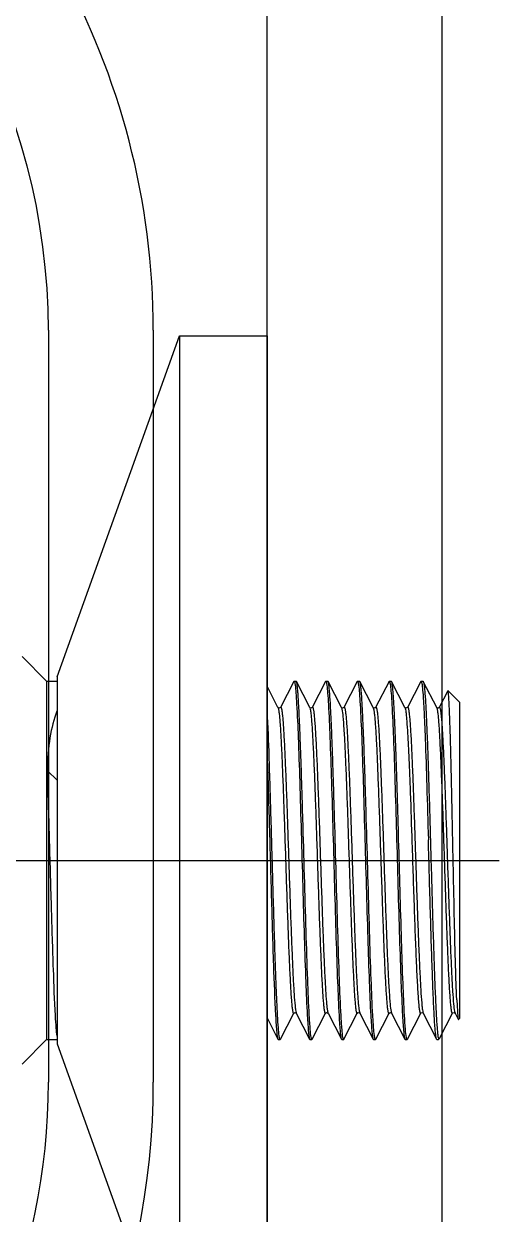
# Model space of a CAD drawing. Extents: x -137 to 14337, y 20899 to 40513.
# Drawn here: x 10577.6 to 10604.8, y 26690.7 to 26758.8 of the extents above; entities that cross this region are included whole.
import ezdxf

# ---------------------------------------------------------------- set-up
doc = ezdxf.new("R2010")
doc.units = 0
doc.header["$MEASUREMENT"] = 0
doc.linetypes.add('UP-LT-12', pattern=[65, 60, -2, 1, -2])
for name, color, linetype in [('54B_A-ETC', 7, 'Continuous'), ('54B_A-MC', 171, 'Continuous'), ('54B_CENTER', 2, 'UP-LT-12'), ('54B_수전', 6, 'Continuous'), ('54B_위생기구', 6, 'Continuous')]:
    doc.layers.add(name, color=color, linetype=linetype)

msp = doc.modelspace()

# ---------------------------------------------------------------- linework, layer by layer
at = {"layer": '54B_A-ETC', "color": 8, "linetype": 'Continuous', "elevation": 0}
for points in [[(9091.517, 27978.515), (9091.517, 26428.515), (10591.517, 26428.515), (10591.517, 28728.515), (9091.517, 28728.515)], [(10601.517, 28728.515), (10601.517, 26428.515)]]:
    msp.add_lwpolyline(points, dxfattribs=at)
at = {"layer": '54B_A-MC'}
msp.add_line((10591.517, 25958.515), (10591.517, 28988.576), dxfattribs=at)
at = {"layer": '54B_CENTER', "color": 1, "linetype": 'UP-LT-12'}
msp.add_line((10558.748, 26710.955, 0), (10604.79, 26710.955, 0), dxfattribs=at)
at = {"layer": '54B_수전', "color": 6}
for p, q in [((10579.017, 26741.266, 0), (10579.017, 26698.266, 0)), ((10585.017, 26741.266, 0), (10585.017, 26698.266, 0))]:
    msp.add_line(p, q, dxfattribs=at)
for centre, radius, start, end in [((10542.017, 26741.266, 0), 43, 0, 57.90013), ((10542.017, 26741.266, 0), 37, 0, 58.38328), ((10542.017, 26698.266, 0), 43, 180, 0), ((10542.017, 26698.266, 0), 37, 180, 0)]:
    msp.add_arc(centre, radius, start, end, dxfattribs=at)
at = {"layer": '54B_위생기구', "linetype": 'Continuous'}
for p, q in [((10579.517, 26721.455, 0), (10586.517, 26740.955, 0)), ((10586.517, 26740.955, 0), (10586.517, 26680.955, 0)), ((10586.517, 26740.955, 0), (10591.517, 26740.955, 0)), ((10591.517, 26740.955, 0), (10591.517, 26680.955, 0)), ((10578.917, 26721.205, 0), (10577.517, 26722.605, 0)), ((10578.917, 26721.205, 0), (10578.917, 26700.705, 0)), ((10578.917, 26721.205, 0), (10579.517, 26721.205, 0)), ((10579.517, 26721.455, 0), (10579.517, 26700.455, 0)), ((10592.144, 26719.695, 0), (10591.517, 26720.924, 0)), ((10593.048, 26721.189, 0), (10592.285, 26719.695, 0)), ((10593.048, 26721.189, 0), (10593.064, 26721.205, 0)), ((10593.064, 26721.205, 0), (10593.18, 26721.205, 0)), ((10593.064, 26721.205, 0), (10593.077, 26721.195, 0)), ((10593.077, 26721.195, 0), (10593.081, 26721.187, 0)), ((10593.081, 26721.187, 0), (10593.125, 26720.975, 0)), ((10593.196, 26721.189, 0), (10593.18, 26721.205, 0)), ((10593.959, 26719.695, 0), (10593.196, 26721.189, 0)), ((10594.862, 26721.189, 0), (10594.1, 26719.695, 0)), ((10594.862, 26721.189, 0), (10594.878, 26721.205, 0)), ((10594.878, 26721.205, 0), (10594.994, 26721.205, 0)), ((10594.878, 26721.205, 0), (10594.891, 26721.195, 0)), ((10594.891, 26721.195, 0), (10594.895, 26721.187, 0)), ((10594.895, 26721.187, 0), (10594.94, 26720.97, 0)), ((10595.01, 26721.189, 0), (10594.994, 26721.205, 0)), ((10595.773, 26719.695, 0), (10595.01, 26721.189, 0)), ((10596.676, 26721.189, 0), (10595.914, 26719.695, 0)), ((10596.676, 26721.189, 0), (10596.692, 26721.205, 0)), ((10596.692, 26721.205, 0), (10596.809, 26721.205, 0)), ((10596.692, 26721.205, 0), (10596.705, 26721.194, 0)), ((10596.705, 26721.194, 0), (10596.71, 26721.187, 0)), ((10596.71, 26721.187, 0), (10596.755, 26720.968, 0)), ((10596.825, 26721.189, 0), (10596.809, 26721.205, 0)), ((10597.587, 26719.695, 0), (10596.825, 26721.189, 0)), ((10598.491, 26721.189, 0), (10597.728, 26719.695, 0)), ((10598.491, 26721.189, 0), (10598.507, 26721.205, 0)), ((10598.507, 26721.205, 0), (10598.623, 26721.205, 0)), ((10598.507, 26721.205, 0), (10598.52, 26721.194, 0)), ((10598.52, 26721.194, 0), (10598.524, 26721.186, 0)), ((10598.524, 26721.186, 0), (10598.569, 26720.966, 0)), ((10598.639, 26721.189, 0), (10598.623, 26721.205, 0)), ((10599.402, 26719.695, 0), (10598.639, 26721.189, 0)), ((10600.305, 26721.189, 0), (10599.542, 26719.695, 0)), ((10600.305, 26721.189, 0), (10600.321, 26721.205, 0)), ((10600.321, 26721.205, 0), (10600.437, 26721.205, 0)), ((10600.321, 26721.205, 0), (10600.33, 26721.2, 0)), ((10600.33, 26721.2, 0), (10600.335, 26721.193, 0)), ((10600.335, 26721.193, 0), (10600.378, 26721.006, 0)), ((10600.437, 26721.205, 0), (10600.453, 26721.189, 0)), ((10601.216, 26719.695, 0), (10600.453, 26721.189, 0)), ((10601.848, 26720.658, 0), (10601.357, 26719.695, 0)), ((10601.859, 26720.663, 0), (10601.848, 26720.658, 0)), ((10602.517, 26720.005, 0), (10601.859, 26720.663, 0)), ((10592.143, 26719.697, 0), (10592.144, 26719.695, 0)), ((10592.144, 26719.695, 0), (10592.15, 26719.683, 0)), ((10592.285, 26719.695, 0), (10592.286, 26719.696, 0)), ((10593.958, 26719.697, 0), (10593.959, 26719.695, 0)), ((10593.959, 26719.695, 0), (10593.969, 26719.668, 0)), ((10594.1, 26719.695, 0), (10594.1, 26719.696, 0)), ((10595.772, 26719.697, 0), (10595.773, 26719.695, 0)), ((10595.773, 26719.695, 0), (10595.799, 26719.606, 0)), ((10595.914, 26719.695, 0), (10595.914, 26719.696, 0)), ((10597.586, 26719.697, 0), (10597.587, 26719.695, 0)), ((10597.587, 26719.695, 0), (10597.594, 26719.681, 0)), ((10597.728, 26719.695, 0), (10597.729, 26719.696, 0)), ((10599.401, 26719.697, 0), (10599.402, 26719.695, 0)), ((10599.402, 26719.695, 0), (10599.407, 26719.684, 0)), ((10599.542, 26719.695, 0), (10599.543, 26719.696, 0)), ((10601.218, 26719.692, 0), (10601.216, 26719.695, 0)), ((10601.216, 26719.695, 0), (10601.221, 26719.683, 0)), ((10601.357, 26719.695, 0), (10601.358, 26719.698, 0)), ((10602.517, 26720.005, 0), (10602.517, 26701.905, 0)), ((10578.968, 26716.08, 0), (10579.517, 26715.541, 0)), ((10602.36, 26702.981, 0), (10602.423, 26701.982, 0)), ((10591.517, 26701.942, 0), (10592.141, 26700.721, 0)), ((10592.289, 26700.721, 0), (10593.051, 26702.215, 0)), ((10593.051, 26702.213, 0), (10593.051, 26702.215, 0)), ((10593.175, 26702.264, 0), (10593.192, 26702.215, 0)), ((10593.192, 26702.215, 0), (10593.193, 26702.214, 0)), ((10593.192, 26702.215, 0), (10593.955, 26700.721, 0)), ((10594.103, 26700.721, 0), (10594.866, 26702.215, 0)), ((10594.865, 26702.213, 0), (10594.866, 26702.215, 0)), ((10595.002, 26702.226, 0), (10595.007, 26702.215, 0)), ((10595.007, 26702.215, 0), (10595.007, 26702.214, 0)), ((10595.007, 26702.215, 0), (10595.769, 26700.721, 0)), ((10595.917, 26700.721, 0), (10596.68, 26702.215, 0)), ((10596.679, 26702.213, 0), (10596.68, 26702.215, 0)), ((10596.814, 26702.232, 0), (10596.821, 26702.215, 0)), ((10596.821, 26702.215, 0), (10596.821, 26702.214, 0)), ((10596.821, 26702.215, 0), (10597.584, 26700.721, 0)), ((10597.732, 26700.721, 0), (10598.494, 26702.215, 0)), ((10598.493, 26702.213, 0), (10598.494, 26702.215, 0)), ((10598.609, 26702.304, 0), (10598.635, 26702.215, 0)), ((10598.635, 26702.215, 0), (10598.636, 26702.214, 0)), ((10598.635, 26702.215, 0), (10599.398, 26700.721, 0)), ((10599.546, 26700.721, 0), (10600.309, 26702.215, 0)), ((10600.432, 26702.265, 0), (10600.45, 26702.215, 0)), ((10600.45, 26702.215, 0), (10600.451, 26702.212, 0)), ((10600.45, 26702.215, 0), (10601.212, 26700.721, 0)), ((10601.406, 26700.809, 0), (10602.123, 26702.215, 0)), ((10602.235, 26702.313, 0), (10602.264, 26702.215, 0)), ((10602.264, 26702.215, 0), (10602.265, 26702.212, 0)), ((10602.264, 26702.215, 0), (10602.442, 26701.866, 0)), ((10602.423, 26701.982, 0), (10602.448, 26701.854, 0)), ((10602.448, 26701.854, 0), (10602.46, 26701.848, 0)), ((10602.517, 26701.905, 0), (10602.46, 26701.848, 0)), ((10578.917, 26700.705, 0), (10577.517, 26699.305, 0)), ((10578.917, 26700.705, 0), (10579.517, 26700.705, 0)), ((10592.141, 26700.721, 0), (10592.157, 26700.705, 0)), ((10592.157, 26700.705, 0), (10592.273, 26700.705, 0)), ((10592.253, 26700.73, 0), (10592.214, 26700.92, 0)), ((10592.257, 26700.721, 0), (10592.253, 26700.73, 0)), ((10592.273, 26700.705, 0), (10592.257, 26700.721, 0)), ((10592.289, 26700.721, 0), (10592.273, 26700.705, 0)), ((10593.955, 26700.721, 0), (10593.971, 26700.705, 0)), ((10593.971, 26700.705, 0), (10594.087, 26700.705, 0)), ((10594.103, 26700.721, 0), (10594.087, 26700.705, 0)), ((10595.769, 26700.721, 0), (10595.785, 26700.705, 0)), ((10595.785, 26700.705, 0), (10595.901, 26700.705, 0)), ((10595.917, 26700.721, 0), (10595.902, 26700.705, 0)), ((10597.584, 26700.721, 0), (10597.6, 26700.705, 0)), ((10597.6, 26700.705, 0), (10597.716, 26700.705, 0)), ((10597.732, 26700.721, 0), (10597.716, 26700.705, 0)), ((10599.398, 26700.721, 0), (10599.414, 26700.705, 0)), ((10599.414, 26700.705, 0), (10599.53, 26700.705, 0)), ((10599.546, 26700.721, 0), (10599.53, 26700.705, 0)), ((10601.228, 26700.705, 0), (10601.212, 26700.721, 0)), ((10601.228, 26700.705, 0), (10601.317, 26700.705, 0)), ((10601.373, 26700.761, 0), (10601.317, 26700.705, 0)), ((10601.373, 26700.761, 0), (10601.317, 26700.751, 0)), ((10601.317, 26700.751, 0), (10601.317, 26700.705, 0)), ((10601.406, 26700.809, 0), (10601.373, 26700.761, 0)), ((10579.517, 26700.455, 0), (10586.517, 26680.955, 0))]:
    msp.add_line(p, q, dxfattribs=at)
at = {"layer": '54B_위생기구', "linetype": 'Continuous', "elevation": 0}
for points in [[(10592.167, 26719.673), (10592.145, 26719.694), (10592.144, 26719.696)], [(10592.286, 26719.696), (10592.281, 26719.689), (10592.199, 26719.66), (10592.167, 26719.673)], [(10593.982, 26719.673), (10593.959, 26719.694), (10593.958, 26719.696)], [(10594.1, 26719.696), (10594.095, 26719.689), (10594.014, 26719.66), (10593.982, 26719.673)], [(10595.796, 26719.673), (10595.774, 26719.694), (10595.772, 26719.696)], [(10595.914, 26719.696), (10595.909, 26719.689), (10595.828, 26719.66), (10595.796, 26719.673)], [(10597.61, 26719.673), (10597.588, 26719.694), (10597.587, 26719.696)], [(10597.729, 26719.696), (10597.723, 26719.689), (10597.642, 26719.66), (10597.61, 26719.673)], [(10599.425, 26719.673), (10599.402, 26719.694), (10599.401, 26719.696)], [(10599.543, 26719.696), (10599.538, 26719.689), (10599.456, 26719.66), (10599.425, 26719.673)], [(10601.357, 26719.696), (10601.355, 26719.693), (10601.308, 26719.662), (10601.228, 26719.681), (10601.218, 26719.692)], [(10593.051, 26702.213), (10593.052, 26702.216), (10593.106, 26702.25), (10593.188, 26702.221), (10593.193, 26702.214)], [(10594.865, 26702.213), (10594.866, 26702.216), (10594.921, 26702.25), (10595.002, 26702.221), (10595.007, 26702.214)], [(10596.679, 26702.213), (10596.681, 26702.216), (10596.735, 26702.25), (10596.816, 26702.221), (10596.821, 26702.214)], [(10598.493, 26702.213), (10598.495, 26702.216), (10598.549, 26702.25), (10598.631, 26702.221), (10598.635, 26702.214)], [(10600.309, 26702.215), (10600.321, 26702.229), (10600.401, 26702.248), (10600.42, 26702.241)], [(10600.42, 26702.241), (10600.448, 26702.217), (10600.45, 26702.213)], [(10602.123, 26702.215), (10602.135, 26702.229), (10602.215, 26702.248), (10602.234, 26702.241)], [(10602.234, 26702.241), (10602.262, 26702.217), (10602.265, 26702.213)]]:
    msp.add_lwpolyline(points, dxfattribs=at)
at = {"layer": '54B_위생기구', "linetype": 'Continuous'}
msp.add_arc((10597.384, 26719.601, 0), 0.224, 20.05648, 20.87154, dxfattribs=at)
msp.add_ellipse((10584.191, 26710.955, 0), major_axis=(3.161, -10.168), ratio=0.408882, start_param=-2.679152, end_param=-2.220817, dxfattribs=at)
for points, knots in [([(10593.125, 26720.975, 0), (10593.144, 26720.83, 0), (10593.176, 26720.467, 0), (10593.239, 26719.474, 0), (10593.31, 26717.785, 0), (10593.392, 26715.337, 0), (10593.474, 26712.497, 0), (10593.557, 26709.518, 0), (10593.64, 26706.668, 0), (10593.722, 26704.202, 0), (10593.784, 26702.717, 0), (10593.82, 26702.078, 0)], [0, 0, 0, 0, 0.023195, 0.057788, 0.157874, 0.291343, 0.446248, 0.608688, 0.7641, 0.898554, 1, 1, 1, 1]), ([(10593.936, 26702.078, 0), (10593.897, 26702.766, 0), (10593.832, 26704.374, 0), (10593.745, 26707.039, 0), (10593.657, 26710.103, 0), (10593.583, 26712.767, 0), (10593.521, 26714.86, 0), (10593.476, 26716.306, 0), (10593.43, 26717.616, 0), (10593.385, 26718.754, 0), (10593.34, 26719.694, 0), (10593.302, 26720.34, 0), (10593.268, 26720.74, 0), (10593.247, 26720.947, 0), (10593.224, 26721.09, 0), (10593.208, 26721.165, 0), (10593.196, 26721.189, 0)], [0, 0, 0, 0, 0.108074, 0.252349, 0.418162, 0.588667, 0.670233, 0.746528, 0.815605, 0.875699, 0.925277, 0.96308, 0.977255, 0.988163, 0.995743, 1, 1, 1, 1]), ([(10594.94, 26720.97, 0), (10594.959, 26720.825, 0), (10594.991, 26720.46, 0), (10595.054, 26719.465, 0), (10595.124, 26717.774, 0), (10595.207, 26715.326, 0), (10595.289, 26712.487, 0), (10595.372, 26709.51, 0), (10595.454, 26706.663, 0), (10595.536, 26704.2, 0), (10595.598, 26702.716, 0), (10595.634, 26702.078, 0)], [0, 0, 0, 0, 0.023335, 0.058044, 0.158282, 0.291802, 0.446669, 0.60901, 0.764298, 0.898634, 1, 1, 1, 1]), ([(10595.75, 26702.078, 0), (10595.712, 26702.766, 0), (10595.646, 26704.374, 0), (10595.559, 26707.039, 0), (10595.472, 26710.103, 0), (10595.397, 26712.767, 0), (10595.336, 26714.86, 0), (10595.29, 26716.306, 0), (10595.245, 26717.615, 0), (10595.2, 26718.754, 0), (10595.155, 26719.694, 0), (10595.116, 26720.34, 0), (10595.082, 26720.74, 0), (10595.061, 26720.947, 0), (10595.038, 26721.09, 0), (10595.023, 26721.165, 0), (10595.01, 26721.189, 0)], [0, 0, 0, 0, 0.108073, 0.252348, 0.418162, 0.588666, 0.670231, 0.746527, 0.815604, 0.875699, 0.925277, 0.963079, 0.977255, 0.988163, 0.995743, 1, 1, 1, 1]), ([(10596.755, 26720.968, 0), (10596.774, 26720.822, 0), (10596.805, 26720.457, 0), (10596.869, 26719.46, 0), (10596.939, 26717.769, 0), (10597.021, 26715.321, 0), (10597.103, 26712.482, 0), (10597.186, 26709.507, 0), (10597.269, 26706.661, 0), (10597.351, 26704.199, 0), (10597.412, 26702.716, 0), (10597.448, 26702.078, 0)], [0, 0, 0, 0, 0.023401, 0.058164, 0.158473, 0.292017, 0.446865, 0.60916, 0.76439, 0.89867, 1, 1, 1, 1]), ([(10597.565, 26702.078, 0), (10597.526, 26702.766, 0), (10597.46, 26704.374, 0), (10597.373, 26707.039, 0), (10597.286, 26710.103, 0), (10597.212, 26712.767, 0), (10597.15, 26714.86, 0), (10597.104, 26716.306, 0), (10597.059, 26717.615, 0), (10597.014, 26718.754, 0), (10596.969, 26719.694, 0), (10596.93, 26720.34, 0), (10596.897, 26720.74, 0), (10596.875, 26720.947, 0), (10596.853, 26721.09, 0), (10596.837, 26721.165, 0), (10596.825, 26721.189, 0)], [0, 0, 0, 0, 0.108073, 0.252347, 0.418161, 0.588665, 0.67023, 0.746526, 0.815603, 0.875698, 0.925276, 0.963079, 0.977255, 0.988163, 0.995743, 1, 1, 1, 1]), ([(10598.569, 26720.966, 0), (10598.588, 26720.82, 0), (10598.62, 26720.454, 0), (10598.683, 26719.456, 0), (10598.753, 26717.764, 0), (10598.835, 26715.316, 0), (10598.918, 26712.477, 0), (10599.001, 26709.503, 0), (10599.083, 26706.658, 0), (10599.165, 26704.198, 0), (10599.227, 26702.715, 0), (10599.263, 26702.078, 0)], [0, 0, 0, 0, 0.023468, 0.058285, 0.158668, 0.292236, 0.447065, 0.609314, 0.764484, 0.898708, 1, 1, 1, 1]), ([(10599.043, 26712.136, 0), (10599.027, 26712.721, 0), (10598.994, 26713.861, 0), (10598.944, 26715.509, 0), (10598.895, 26717.018, 0), (10598.846, 26718.342, 0), (10598.803, 26719.31, 0), (10598.767, 26719.963, 0), (10598.743, 26720.351, 0), (10598.718, 26720.667, 0), (10598.694, 26720.91, 0), (10598.669, 26721.075, 0), (10598.653, 26721.162, 0), (10598.639, 26721.189, 0)], [0, 0, 0, 0, 0.193615, 0.377348, 0.545577, 0.693185, 0.815666, 0.866287, 0.909304, 0.944388, 0.971291, 0.989836, 1, 1, 1, 1]), ([(10600.378, 26721.006, 0), (10600.399, 26720.86, 0), (10600.432, 26720.488, 0), (10600.475, 26719.818, 0), (10600.519, 26718.929, 0), (10600.582, 26717.374, 0), (10600.657, 26715.088, 0), (10600.712, 26713.167, 0), (10600.741, 26712.136, 0)], [0, 0, 0, 0, 0.049697, 0.126008, 0.227105, 0.350517, 0.651666, 1, 1, 1, 1]), ([(10600.453, 26721.189, 0), (10600.468, 26721.159, 0), (10600.486, 26721.062, 0), (10600.513, 26720.878, 0), (10600.537, 26720.605, 0), (10600.564, 26720.248, 0), (10600.59, 26719.811, 0), (10600.628, 26719.077, 0), (10600.674, 26717.99, 0), (10600.726, 26716.512, 0), (10600.779, 26714.841, 0), (10600.832, 26713.034, 0), (10600.885, 26711.154, 0), (10600.938, 26709.268, 0), (10600.991, 26707.44, 0), (10601.044, 26705.735, 0), (10601.097, 26704.212, 0), (10601.149, 26702.924, 0), (10601.194, 26702.019, 0), (10601.233, 26701.445, 0), (10601.259, 26701.137, 0), (10601.285, 26700.914, 0), (10601.304, 26700.795, 0), (10601.317, 26700.751, 0)], [0, 0, 0, 0, 0.004946, 0.014131, 0.027537, 0.045054, 0.066543, 0.091814, 0.152805, 0.225912, 0.308592, 0.397965, 0.490921, 0.58422, 0.674612, 0.75895, 0.834297, 0.898032, 0.94794, 0.967148, 0.982303, 0.993275, 1, 1, 1, 1]), ([(10602.36, 26702.981, 0), (10602.332, 26703.619, 0), (10602.287, 26705.124, 0), (10602.228, 26707.629, 0), (10602.179, 26710.01, 0), (10602.138, 26712.032, 0), (10602.107, 26713.54, 0), (10602.076, 26714.984, 0), (10602.045, 26716.327, 0), (10602.015, 26717.532, 0), (10601.989, 26718.435, 0), (10601.967, 26719.067, 0), (10601.952, 26719.464, 0), (10601.937, 26719.807, 0), (10601.922, 26720.093, 0), (10601.906, 26720.32, 0), (10601.894, 26720.491, 0), (10601.876, 26720.594, 0), (10601.871, 26720.651, 0), (10601.859, 26720.663, 0)], [0, 0, 0, 0, 0.108289, 0.255313, 0.424756, 0.512153, 0.598193, 0.680578, 0.757131, 0.82585, 0.88496, 0.91043, 0.932953, 0.952392, 0.968628, 0.981559, 0.991119, 0.997256, 1, 1, 1, 1]), ([(10592.122, 26702.078, 0), (10592.091, 26702.621, 0), (10592.037, 26703.871, 0), (10591.95, 26706.383, 0), (10591.854, 26709.683, 0), (10591.75, 26713.47, 0), (10591.645, 26716.875, 0), (10591.567, 26718.95, 0), (10591.517, 26719.829, 0)], [0, 0, 0, 0, 0.091785, 0.211342, 0.424589, 0.649316, 0.851352, 1, 1, 1, 1]), ([(10592.15, 26719.683, 0), (10592.164, 26719.646, 0), (10592.184, 26719.543, 0), (10592.211, 26719.349, 0), (10592.238, 26719.075, 0), (10592.278, 26718.559, 0), (10592.325, 26717.74, 0), (10592.38, 26716.573, 0), (10592.434, 26715.193, 0), (10592.489, 26713.652, 0), (10592.545, 26712.01, 0), (10592.6, 26710.327, 0), (10592.655, 26708.668, 0), (10592.71, 26707.096, 0), (10592.765, 26705.67, 0), (10592.812, 26704.598, 0), (10592.852, 26703.854, 0), (10592.879, 26703.393, 0), (10592.907, 26703.004, 0), (10592.931, 26702.727, 0), (10592.951, 26702.543, 0), (10592.965, 26702.436, 0), (10592.979, 26702.348, 0), (10592.991, 26702.28, 0), (10593.006, 26702.234, 0), (10593.016, 26702.204, 0), (10593.04, 26702.193, 0), (10593.047, 26702.207, 0), (10593.051, 26702.213, 0)], [0, 0, 0, 0, 0.006631, 0.017839, 0.03357, 0.053687, 0.106309, 0.173742, 0.253444, 0.342403, 0.437256, 0.534412, 0.630197, 0.720985, 0.803343, 0.874157, 0.904378, 0.930756, 0.953036, 0.971019, 0.978344, 0.984538, 0.989593, 0.993502, 0.99627, 0.997943, 0.998794, 1, 1, 1, 1]), ([(10592.286, 26719.696, 0), (10592.289, 26719.702, 0), (10592.296, 26719.717, 0), (10592.32, 26719.708, 0), (10592.329, 26719.678, 0), (10592.344, 26719.634, 0), (10592.357, 26719.569, 0), (10592.371, 26719.484, 0), (10592.384, 26719.38, 0), (10592.404, 26719.202, 0), (10592.428, 26718.933, 0), (10592.455, 26718.555, 0), (10592.482, 26718.107, 0), (10592.521, 26717.381, 0), (10592.568, 26716.334, 0), (10592.622, 26714.938, 0), (10592.676, 26713.395, 0), (10592.749, 26711.212, 0), (10592.82, 26709.029, 0), (10592.894, 26706.929, 0), (10592.949, 26705.538, 0), (10593.002, 26704.347, 0), (10593.056, 26703.401, 0), (10593.101, 26702.781, 0), (10593.142, 26702.434, 0), (10593.163, 26702.311, 0), (10593.175, 26702.264, 0)], [0, 0, 0, 0, 0.001225, 0.002049, 0.003645, 0.006306, 0.010077, 0.014967, 0.020976, 0.028092, 0.045582, 0.06729, 0.093019, 0.122535, 0.191807, 0.272559, 0.361813, 0.456277, 0.646826, 0.735877, 0.816335, 0.885231, 0.940033, 0.978737, 0.991599, 1, 1, 1, 1]), ([(10593.969, 26719.668, 0), (10593.983, 26719.627, 0), (10594.003, 26719.515, 0), (10594.03, 26719.309, 0), (10594.056, 26719.023, 0), (10594.096, 26718.495, 0), (10594.143, 26717.664, 0), (10594.198, 26716.487, 0), (10594.252, 26715.102, 0), (10594.307, 26713.562, 0), (10594.362, 26711.925, 0), (10594.417, 26710.251, 0), (10594.472, 26708.604, 0), (10594.526, 26707.044, 0), (10594.581, 26705.631, 0), (10594.628, 26704.57, 0), (10594.667, 26703.834, 0), (10594.695, 26703.378, 0), (10594.722, 26702.994, 0), (10594.746, 26702.72, 0), (10594.766, 26702.539, 0), (10594.779, 26702.432, 0), (10594.793, 26702.346, 0), (10594.806, 26702.279, 0), (10594.821, 26702.234, 0), (10594.83, 26702.203, 0), (10594.854, 26702.193, 0), (10594.862, 26702.207, 0), (10594.865, 26702.213, 0)], [0, 0, 0, 0, 0.007407, 0.01934, 0.035732, 0.056437, 0.110005, 0.178065, 0.258079, 0.347058, 0.441673, 0.538386, 0.633576, 0.723684, 0.805338, 0.875488, 0.905411, 0.931516, 0.953562, 0.971347, 0.978592, 0.984716, 0.989709, 0.99357, 0.996304, 0.997955, 0.998798, 1, 1, 1, 1]), ([(10594.1, 26719.696, 0), (10594.103, 26719.703, 0), (10594.111, 26719.717, 0), (10594.135, 26719.707, 0), (10594.144, 26719.676, 0), (10594.159, 26719.631, 0), (10594.172, 26719.563, 0), (10594.186, 26719.476, 0), (10594.2, 26719.369, 0), (10594.22, 26719.186, 0), (10594.244, 26718.909, 0), (10594.271, 26718.52, 0), (10594.299, 26718.06, 0), (10594.338, 26717.315, 0), (10594.386, 26716.243, 0), (10594.441, 26714.816, 0), (10594.496, 26713.242, 0), (10594.551, 26711.582, 0), (10594.606, 26709.897, 0), (10594.662, 26708.253, 0), (10594.717, 26706.711, 0), (10594.772, 26705.331, 0), (10594.826, 26704.164, 0), (10594.873, 26703.346, 0), (10594.914, 26702.831, 0), (10594.94, 26702.557, 0), (10594.968, 26702.364, 0), (10594.987, 26702.262, 0), (10595.002, 26702.226, 0)], [0, 0, 0, 0, 0.001231, 0.002072, 0.003719, 0.006462, 0.010346, 0.015377, 0.021552, 0.028861, 0.046816, 0.069079, 0.095449, 0.125672, 0.196513, 0.278926, 0.36979, 0.465659, 0.5629, 0.657826, 0.746838, 0.826563, 0.893981, 0.946548, 0.96662, 0.982298, 0.99344, 1, 1, 1, 1]), ([(10595.799, 26719.606, 0), (10595.828, 26719.47, 0), (10595.865, 26719.093, 0), (10595.919, 26718.389, 0), (10595.97, 26717.416, 0), (10596.023, 26716.21, 0), (10596.077, 26714.813, 0), (10596.15, 26712.723, 0), (10596.22, 26710.56, 0), (10596.293, 26708.403, 0), (10596.347, 26706.884, 0), (10596.4, 26705.512, 0), (10596.447, 26704.485, 0), (10596.485, 26703.773, 0), (10596.512, 26703.333, 0), (10596.539, 26702.962, 0), (10596.562, 26702.698, 0), (10596.582, 26702.524, 0), (10596.595, 26702.422, 0), (10596.609, 26702.339, 0), (10596.621, 26702.275, 0), (10596.636, 26702.232, 0), (10596.645, 26702.203, 0), (10596.669, 26702.193, 0), (10596.676, 26702.207, 0), (10596.679, 26702.213, 0)], [0, 0, 0, 0, 0.023956, 0.064864, 0.121304, 0.191255, 0.272198, 0.361215, 0.550444, 0.643823, 0.731862, 0.811383, 0.879518, 0.908533, 0.933816, 0.95515, 0.972338, 0.979334, 0.985245, 0.990059, 0.993773, 0.9964, 0.997984, 0.998806, 1, 1, 1, 1]), ([(10595.914, 26719.696, 0), (10595.918, 26719.703, 0), (10595.925, 26719.717, 0), (10595.949, 26719.707, 0), (10595.958, 26719.677, 0), (10595.973, 26719.632, 0), (10595.986, 26719.564, 0), (10596, 26719.478, 0), (10596.014, 26719.371, 0), (10596.034, 26719.189, 0), (10596.058, 26718.913, 0), (10596.085, 26718.527, 0), (10596.113, 26718.068, 0), (10596.152, 26717.327, 0), (10596.199, 26716.259, 0), (10596.254, 26714.838, 0), (10596.309, 26713.27, 0), (10596.364, 26711.614, 0), (10596.42, 26709.934, 0), (10596.475, 26708.292, 0), (10596.53, 26706.75, 0), (10596.584, 26705.368, 0), (10596.639, 26704.196, 0), (10596.686, 26703.373, 0), (10596.726, 26702.852, 0), (10596.753, 26702.574, 0), (10596.78, 26702.376, 0), (10596.8, 26702.27, 0), (10596.814, 26702.232, 0)], [0, 0, 0, 0, 0.00123, 0.002069, 0.003707, 0.006433, 0.010296, 0.015303, 0.021448, 0.02872, 0.04659, 0.068752, 0.095003, 0.125097, 0.195651, 0.27776, 0.368328, 0.463941, 0.56099, 0.655813, 0.744834, 0.824694, 0.892384, 0.94536, 0.96569, 0.98165, 0.99311, 1, 1, 1, 1]), ([(10597.595, 26719.678, 0), (10597.609, 26719.64, 0), (10597.628, 26719.533, 0), (10597.655, 26719.335, 0), (10597.682, 26719.056, 0), (10597.722, 26718.536, 0), (10597.77, 26717.713, 0), (10597.824, 26716.542, 0), (10597.878, 26715.16, 0), (10597.933, 26713.62, 0), (10597.989, 26711.979, 0), (10598.044, 26710.299, 0), (10598.099, 26708.645, 0), (10598.154, 26707.077, 0), (10598.208, 26705.656, 0), (10598.256, 26704.588, 0), (10598.295, 26703.846, 0), (10598.323, 26703.388, 0), (10598.35, 26703, 0), (10598.374, 26702.724, 0), (10598.394, 26702.542, 0), (10598.408, 26702.434, 0), (10598.422, 26702.347, 0), (10598.434, 26702.28, 0), (10598.449, 26702.234, 0), (10598.459, 26702.204, 0), (10598.483, 26702.193, 0), (10598.49, 26702.207, 0), (10598.493, 26702.213, 0)], [0, 0, 0, 0, 0.006911, 0.018386, 0.034356, 0.05469, 0.107658, 0.17532, 0.255136, 0.344103, 0.438869, 0.535863, 0.631431, 0.721971, 0.804072, 0.874643, 0.904756, 0.931034, 0.953229, 0.971139, 0.978435, 0.984604, 0.989638, 0.993528, 0.996282, 0.997947, 0.998796, 1, 1, 1, 1]), ([(10597.729, 26719.696, 0), (10597.732, 26719.702, 0), (10597.739, 26719.716, 0), (10597.762, 26719.708, 0), (10597.772, 26719.679, 0), (10597.786, 26719.637, 0), (10597.799, 26719.573, 0), (10597.819, 26719.451, 0), (10597.842, 26719.249, 0), (10597.869, 26718.952, 0), (10597.896, 26718.582, 0), (10597.923, 26718.143, 0), (10597.961, 26717.432, 0), (10598.008, 26716.404, 0), (10598.061, 26715.033, 0), (10598.115, 26713.515, 0), (10598.188, 26711.357, 0), (10598.258, 26709.193, 0), (10598.331, 26707.101, 0), (10598.385, 26705.704, 0), (10598.438, 26704.497, 0), (10598.49, 26703.523, 0), (10598.543, 26702.818, 0), (10598.58, 26702.441, 0), (10598.609, 26702.304, 0)], [0, 0, 0, 0, 0.00122, 0.002033, 0.00359, 0.006187, 0.009873, 0.014658, 0.027511, 0.04465, 0.06594, 0.091186, 0.120168, 0.188256, 0.267752, 0.355788, 0.449185, 0.638491, 0.727561, 0.808561, 0.878568, 0.935059, 0.976011, 1, 1, 1, 1]), ([(10599.407, 26719.684, 0), (10599.419, 26719.654, 0), (10599.436, 26719.569, 0), (10599.46, 26719.412, 0), (10599.484, 26719.192, 0), (10599.519, 26718.781, 0), (10599.561, 26718.126, 0), (10599.609, 26717.188, 0), (10599.657, 26716.067, 0), (10599.725, 26714.305, 0), (10599.771, 26712.921, 0), (10599.803, 26711.965, 0)], [0, 0, 0, 0, 0.012572, 0.033185, 0.061799, 0.098224, 0.193452, 0.316134, 0.4627, 0.628837, 1, 1, 1, 1]), ([(10599.543, 26719.696, 0), (10599.546, 26719.702, 0), (10599.553, 26719.716, 0), (10599.576, 26719.708, 0), (10599.586, 26719.679, 0), (10599.6, 26719.637, 0), (10599.613, 26719.574, 0), (10599.633, 26719.453, 0), (10599.656, 26719.253, 0), (10599.683, 26718.958, 0), (10599.71, 26718.591, 0), (10599.737, 26718.155, 0), (10599.775, 26717.449, 0), (10599.821, 26716.429, 0), (10599.874, 26715.066, 0), (10599.928, 26713.556, 0), (10599.963, 26712.506, 0), (10599.981, 26711.965, 0)], [0, 0, 0, 0, 0.002723, 0.004535, 0.007985, 0.013753, 0.021942, 0.032572, 0.061129, 0.099231, 0.14656, 0.202706, 0.267164, 0.418664, 0.595641, 0.79177, 1, 1, 1, 1]), ([(10601.221, 26719.683, 0), (10601.236, 26719.647, 0), (10601.255, 26719.543, 0), (10601.282, 26719.349, 0), (10601.309, 26719.074, 0), (10601.35, 26718.558, 0), (10601.397, 26717.738, 0), (10601.451, 26716.569, 0), (10601.506, 26715.186, 0), (10601.561, 26713.644, 0), (10601.616, 26711.999, 0), (10601.672, 26710.314, 0), (10601.727, 26708.654, 0), (10601.782, 26707.081, 0), (10601.837, 26705.655, 0), (10601.885, 26704.584, 0), (10601.924, 26703.841, 0), (10601.952, 26703.382, 0), (10601.979, 26702.994, 0), (10602.003, 26702.719, 0), (10602.023, 26702.537, 0), (10602.037, 26702.43, 0), (10602.051, 26702.344, 0), (10602.064, 26702.277, 0), (10602.079, 26702.232, 0), (10602.088, 26702.202, 0), (10602.113, 26702.193, 0), (10602.12, 26702.208, 0), (10602.123, 26702.215, 0)], [0, 0, 0, 0, 0.00663, 0.017844, 0.033592, 0.053734, 0.106432, 0.173967, 0.253788, 0.342872, 0.437842, 0.535098, 0.63095, 0.721765, 0.804099, 0.874833, 0.904993, 0.931294, 0.953483, 0.971361, 0.978629, 0.984763, 0.989754, 0.993596, 0.996296, 0.997905, 0.998735, 1, 1, 1, 1]), ([(10601.358, 26719.698, 0), (10601.361, 26719.704, 0), (10601.369, 26719.717, 0), (10601.392, 26719.707, 0), (10601.401, 26719.678, 0), (10601.416, 26719.634, 0), (10601.428, 26719.57, 0), (10601.442, 26719.487, 0), (10601.455, 26719.385, 0), (10601.475, 26719.211, 0), (10601.498, 26718.947, 0), (10601.525, 26718.578, 0), (10601.552, 26718.14, 0), (10601.59, 26717.43, 0), (10601.636, 26716.406, 0), (10601.69, 26715.039, 0), (10601.743, 26713.526, 0), (10601.816, 26711.375, 0), (10601.886, 26709.217, 0), (10601.959, 26707.13, 0), (10602.012, 26705.733, 0), (10602.066, 26704.525, 0), (10602.117, 26703.547, 0), (10602.17, 26702.836, 0), (10602.207, 26702.453, 0), (10602.235, 26702.313, 0)], [0, 0, 0, 0, 0.001168, 0.001996, 0.003598, 0.00624, 0.009965, 0.014783, 0.020692, 0.027682, 0.044843, 0.066128, 0.091346, 0.120277, 0.188205, 0.267481, 0.355262, 0.448398, 0.637285, 0.726254, 0.807258, 0.877391, 0.934141, 0.975488, 1, 1, 1, 1]), ([(10591.517, 26717.111, 0), (10591.563, 26715.809, 0), (10591.645, 26713.073, 0), (10591.756, 26709.024, 0), (10591.868, 26705.315, 0), (10591.951, 26703.039, 0), (10592.005, 26702.078, 0)], [0, 0, 0, 0, 0.259778, 0.545902, 0.808016, 1, 1, 1, 1]), ([(10579.422, 26702.078, 0), (10579.372, 26702.957, 0), (10579.294, 26705.031, 0), (10579.189, 26708.437, 0), (10579.084, 26712.225, 0), (10579.009, 26714.818, 0), (10578.968, 26716.08, 0)], [0, 0, 0, 0, 0.188409, 0.444578, 0.729557, 1, 1, 1, 1]), ([(10599.379, 26702.078, 0), (10599.344, 26702.692, 0), (10599.284, 26704.116, 0), (10599.172, 26707.469, 0), (10599.098, 26710.208, 0), (10599.043, 26712.136, 0)], [0, 0, 0, 0, 0.183143, 0.424892, 1, 1, 1, 1]), ([(10601.212, 26700.721, 0), (10601.195, 26700.755, 0), (10601.177, 26700.866, 0), (10601.147, 26701.08, 0), (10601.121, 26701.399, 0), (10601.091, 26701.816, 0), (10601.063, 26702.328, 0), (10601.021, 26703.183, 0), (10600.972, 26704.443, 0), (10600.915, 26706.143, 0), (10600.857, 26708.043, 0), (10600.8, 26710.063, 0), (10600.761, 26711.441, 0), (10600.741, 26712.136, 0)], [0, 0, 0, 0, 0.010026, 0.02908, 0.057083, 0.093767, 0.138765, 0.191617, 0.318623, 0.469543, 0.638141, 0.817425, 1, 1, 1, 1]), ([(10599.803, 26711.965, 0), (10599.845, 26710.704, 0), (10599.904, 26708.863, 0), (10599.98, 26706.759, 0), (10600.023, 26705.672, 0), (10600.054, 26704.945, 0), (10600.085, 26704.291, 0), (10600.117, 26703.716, 0), (10600.147, 26703.227, 0), (10600.174, 26702.877, 0), (10600.197, 26702.645, 0), (10600.212, 26702.507, 0), (10600.228, 26702.395, 0), (10600.242, 26702.308, 0), (10600.26, 26702.248, 0), (10600.269, 26702.21, 0), (10600.296, 26702.19, 0), (10600.305, 26702.208, 0), (10600.309, 26702.215, 0)], [0, 0, 0, 0, 0.385487, 0.562574, 0.643393, 0.717752, 0.784773, 0.843647, 0.893685, 0.934291, 0.95091, 0.965004, 0.976542, 0.985503, 0.991886, 0.995753, 0.997574, 1, 1, 1, 1]), ([(10599.981, 26711.965, 0), (10600.019, 26710.836, 0), (10600.072, 26709.177, 0), (10600.148, 26707.039, 0), (10600.203, 26705.618, 0), (10600.257, 26704.4, 0), (10600.311, 26703.43, 0), (10600.357, 26702.795, 0), (10600.399, 26702.439, 0), (10600.419, 26702.313, 0), (10600.432, 26702.265, 0)], [0, 0, 0, 0, 0.348793, 0.512546, 0.66081, 0.787968, 0.889214, 0.960744, 0.984504, 1, 1, 1, 1]), ([(10579.517, 26700.895, 0), (10579.495, 26701.048, 0), (10579.46, 26701.442, 0), (10579.435, 26701.837, 0), (10579.422, 26702.078, 0)], [0, 0, 0, 0, 0.390122, 1, 1, 1, 1]), ([(10592.005, 26702.078, 0), (10592.016, 26701.899, 0), (10592.035, 26701.583, 0), (10592.067, 26701.176, 0), (10592.095, 26700.919, 0), (10592.12, 26700.782, 0), (10592.133, 26700.736, 0), (10592.141, 26700.721, 0)], [0, 0, 0, 0, 0.394305, 0.694801, 0.897158, 0.96094, 1, 1, 1, 1]), ([(10592.214, 26700.92, 0), (10592.193, 26701.072, 0), (10592.159, 26701.458, 0), (10592.135, 26701.845, 0), (10592.122, 26702.078, 0)], [0, 0, 0, 0, 0.396039, 1, 1, 1, 1]), ([(10593.82, 26702.078, 0), (10593.83, 26701.899, 0), (10593.849, 26701.583, 0), (10593.882, 26701.176, 0), (10593.909, 26700.919, 0), (10593.935, 26700.782, 0), (10593.947, 26700.736, 0), (10593.955, 26700.721, 0)], [0, 0, 0, 0, 0.394366, 0.69477, 0.897114, 0.960912, 1, 1, 1, 1]), ([(10594.044, 26700.821, 0), (10594.015, 26700.973, 0), (10593.979, 26701.393, 0), (10593.951, 26701.812, 0), (10593.936, 26702.078, 0)], [0, 0, 0, 0, 0.367545, 1, 1, 1, 1]), ([(10595.634, 26702.078, 0), (10595.644, 26701.899, 0), (10595.663, 26701.583, 0), (10595.696, 26701.176, 0), (10595.723, 26700.919, 0), (10595.749, 26700.782, 0), (10595.761, 26700.736, 0), (10595.769, 26700.721, 0)], [0, 0, 0, 0, 0.394291, 0.694792, 0.897158, 0.960944, 1, 1, 1, 1]), ([(10595.858, 26700.822, 0), (10595.829, 26700.974, 0), (10595.794, 26701.394, 0), (10595.765, 26701.813, 0), (10595.75, 26702.078, 0)], [0, 0, 0, 0, 0.368011, 1, 1, 1, 1]), ([(10597.448, 26702.078, 0), (10597.458, 26701.899, 0), (10597.478, 26701.583, 0), (10597.51, 26701.176, 0), (10597.538, 26700.919, 0), (10597.563, 26700.782, 0), (10597.576, 26700.736, 0), (10597.584, 26700.721, 0)], [0, 0, 0, 0, 0.394293, 0.694793, 0.897159, 0.960944, 1, 1, 1, 1]), ([(10597.672, 26700.821, 0), (10597.644, 26700.973, 0), (10597.608, 26701.393, 0), (10597.58, 26701.812, 0), (10597.565, 26702.078, 0)], [0, 0, 0, 0, 0.367477, 1, 1, 1, 1]), ([(10599.263, 26702.078, 0), (10599.273, 26701.899, 0), (10599.292, 26701.583, 0), (10599.325, 26701.176, 0), (10599.352, 26700.919, 0), (10599.378, 26700.782, 0), (10599.39, 26700.736, 0), (10599.398, 26700.721, 0)], [0, 0, 0, 0, 0.394292, 0.694795, 0.89716, 0.960945, 1, 1, 1, 1]), ([(10599.486, 26700.825, 0), (10599.458, 26700.977, 0), (10599.422, 26701.396, 0), (10599.394, 26701.814, 0), (10599.379, 26702.078, 0)], [0, 0, 0, 0, 0.369055, 1, 1, 1, 1]), ([(10594.087, 26700.705, 0), (10594.075, 26700.705, 0), (10594.057, 26700.758, 0), (10594.049, 26700.791, 0), (10594.044, 26700.821, 0)], [0, 0, 0, 0, 0.287949, 1, 1, 1, 1]), ([(10595.902, 26700.705, 0), (10595.889, 26700.705, 0), (10595.871, 26700.759, 0), (10595.863, 26700.792, 0), (10595.858, 26700.822, 0)], [0, 0, 0, 0, 0.287596, 1, 1, 1, 1]), ([(10597.716, 26700.705, 0), (10597.704, 26700.705, 0), (10597.685, 26700.758, 0), (10597.678, 26700.791, 0), (10597.672, 26700.821, 0)], [0, 0, 0, 0, 0.287951, 1, 1, 1, 1]), ([(10599.53, 26700.705, 0), (10599.518, 26700.705, 0), (10599.499, 26700.76, 0), (10599.491, 26700.795, 0), (10599.486, 26700.825, 0)], [0, 0, 0, 0, 0.286959, 1, 1, 1, 1])]:
    msp.add_open_spline(points, degree=3, knots=knots, dxfattribs=at)

doc.saveas('drawing.dxf')
